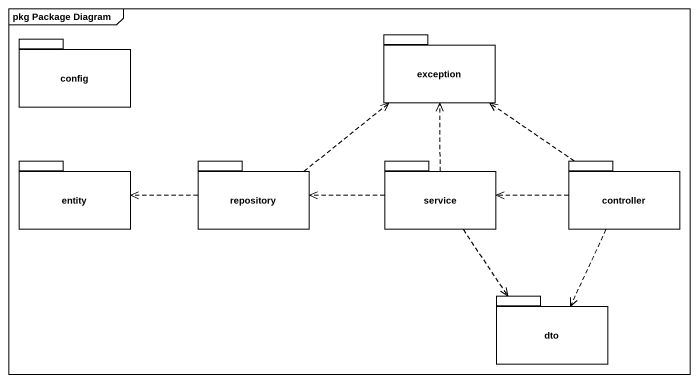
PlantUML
@startuml
mainframe pkg Package Diagram
package config {
}
package "exception" as exception_ {
}
package "entity" as entity_ {
}
package repository {
}
package service {
}
package controller {
}
package dto {
}
repository .up.> exception_
repository .left.> entity_
service .up.> exception_
service .left.> repository
service ..> dto
controller .up.> exception_
controller .left.> service
controller ..> dto
@enduml
